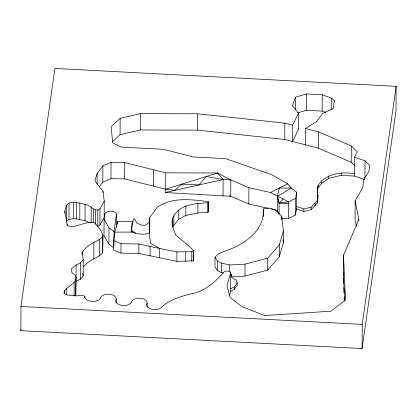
<?xml version="1.0" encoding="UTF-8"?>
<svg xmlns="http://www.w3.org/2000/svg" width="417" height="417" viewBox="0 0 417 417"><rect width="100%" height="100%" fill="white"/><g stroke="black" fill="none" stroke-linecap="round" stroke-linejoin="round"><path stroke-width="0.63" d="M20.85 330.665L20.975 306.479L54.908 68.44L396.15 86.335L396.025 110.521L362.092 348.56L20.85 330.665L21.032 329.383M64.301 294.058L64.317 290.915C67.809 285.979 75.727 283.998 76.139 277.248L74.69 274.73L71.896 272.754L71.489 268.715L76.123 264.941L80.523 262.924L83.238 259.515L82.107 252.561A40.803 23.925 0.3 0 1 93.903 242.512L99.736 239.259L102.764 236.543L102.947 235.271L100.679 230.179L94.596 222.569C88.05 221.391 81.461 224.612 75.216 226.16L72.819 226.462L69.545 226.165L68.153 225.785L67.21 224.961L64.864 211.054L66.428 205.253L69.066 203.022C74.429 201.739 79.908 202.964 85.11 204.377C90.228 204.804 92.694 210.502 97.854 210.043L99.997 208.761L104.24 201.098L103.025 191.393L94.857 180.874L97.151 173.535L102.91 165.778L111.063 162.286L124.777 162.604L165.763 172.841L217.554 172.977L230.82 179.909L248.913 187.666L270.466 192.492L288.6 201.859L295.643 198.289L296.513 192.201L291.28 188.025L287.725 183.861L271.806 174.707L225.628 158.663L193.405 156.974L163.292 149.296L121.227 147.092L112.726 142.833L111.125 126.789L120.164 118.334L140.524 113.632L197.721 113.805L284.858 123.156L292.645 125.173L292.562 141.504L298.41 129.52L298.494 113.184L292.463 105.866L295.366 97.182L306.5 93.95L322.247 94.774L331.776 98.261L334.34 100.81L334.335 102.066M64.854 213.567L64.864 211.054M66.345 220.958L66.428 205.253M66.402 294.913L66.433 288.632M67.048 225.263L67.054 224.007M66.345 221.583L68.982 219.352L69.066 203.022M68.982 219.352L73.256 218.769L73.345 202.433M74.085 296.138L74.158 282.314M75.847 279.275L75.764 295.611L76.139 277.248M76.061 277.508L76.123 264.941M90.015 222.787L85.021 220.713L76.556 218.941L76.645 202.605M79.767 219.436L79.85 203.1M76.04 281.277L80.439 279.26L80.523 262.924M82.097 254.443L82.107 252.561M80.439 279.26L83.15 275.851L83.238 259.515M85.021 220.713L85.11 204.377M84.776 297.582L84.787 296.325L82.702 295.356L80.413 295.252L77.338 295.898L66.465 294.908L64.004 293.104L64.317 290.915M91.13 222.621L91.208 206.915M93.236 222.225L93.304 209.032M83.645 266.619A40.803 23.925 0.3 0 1 93.815 258.848L93.903 242.512M95.337 224.362L95.415 209.913M97.093 184.215L97.151 173.535M97.854 210.043L97.771 226.374L99.913 225.091L104.156 217.434L104.24 201.098M93.815 258.848L99.653 255.595L99.736 239.259M99.913 225.091L99.997 208.761M99.371 186.769L102.827 182.114L102.91 165.778M99.653 255.595L102.681 252.879L102.764 236.543M103.02 192.654L103.025 191.393M102.947 235.271L102.681 252.879M116.421 227.385L116.489 214.067A5.937 3.482 0.3 0 0 110.698 211.195A5.937 3.482 0.3 0 0 104.829 213.978L104.083 219.472L104 235.808L108.92 244.148L113.403 247.594M104.813 217.116L104.829 213.978M108.92 244.148L109.004 227.812L104.083 219.472M102.827 182.114L110.974 178.622L111.063 162.286M133.362 221.364L117.683 221.432L114.857 232.144L113.659 240.552L113.606 250.018L120.951 253.119L138.861 253.473L176.897 261.365L193.227 260.896L193.53 260.427L193.379 250.534L187.374 244.685L175.948 235.292C173.623 229.162 169.677 222.084 173.832 215.792C180.796 204.095 195.625 203.626 207.744 202.813L208.682 202.443L208.771 201.818L207.843 201.562C190.939 199.488 172.304 196.933 157.355 207.113L149.474 217.882L149.552 232.613M113.914 245.431L113.987 231.638L116.489 214.067M116.166 302.966L116.181 299.197A7.928 4.65 0.3 0 0 108.941 294.152A7.928 4.65 0.3 0 0 100.382 298.369A8.048 4.723 0.3 0 1 91.094 301.35A8.048 4.723 0.3 0 1 84.787 296.325M112.47 141.79L120.08 134.67L120.164 118.334M120.951 253.119L121.003 243.653L113.659 240.552M268.173 208.333L248.829 204.002L230.737 196.245L230.82 179.909L223.111 179.508L206.227 176.516L198.93 184.94L181.781 184.147L174.754 190.376L165.674 189.177L124.693 178.94L124.777 162.604M149.401 222.266L145.132 225.279L141.54 225.091L136.891 223.111L134.722 219.034L133.664 219.014L132.298 222.866L131.162 232.076C137.073 233.624 143.943 235.683 149.693 232.78L149.474 217.882M138.861 253.473L138.908 244.013L121.003 243.653M120.08 134.67L140.44 129.963L140.524 113.632M147.118 307.037L147.138 303.268A7.928 4.65 0.3 0 0 139.898 298.223A7.928 4.65 0.3 0 0 131.334 302.44A8.048 4.723 0.3 0 1 121.034 305.249A8.048 4.723 0.3 0 1 116.181 299.197M150.057 255.96L150.104 246.499L138.908 244.013M153.341 186.018L153.425 169.688M159.602 257.852L159.648 248.391L150.646 243.356L149.599 236.606L149.693 232.78M165.257 192.539L165.674 189.177L165.763 172.841M172.429 226.384L172.471 218.81M172.873 227.27L173.78 225.258L173.832 215.792M176.897 261.365L176.944 251.899L150.104 246.499M173.78 225.258L178.757 219.3L178.81 209.84M178.757 219.3L185.841 215.354L185.893 205.894M185.742 261.24L185.794 251.774L193.28 251.43L193.379 250.534M191.747 261.032L191.794 251.566M193.227 260.896L193.28 251.43M193.493 260.677L193.582 250.961M354.82 165.872L351.208 162.239L318.374 148.191L284.769 139.487L197.632 130.14L197.721 113.805M185.841 215.354L197.898 212.993L197.95 203.527M197.898 212.993L207.697 212.279L207.744 202.813M207.697 212.279L208.63 211.909L208.682 202.443M208.771 201.818L208.63 211.909M230.591 274.391L231.649 274.334L231.638 276.799L244.961 276.08L267.62 270.122L279.333 256.627L283.336 242.944L283.398 230.992L281.715 216.522C277.842 210.872 270.623 206.332 263.69 208.771L263.273 209.579A77.911 45.682 0.3 0 1 226.749 250.56L218.951 253.411L215.016 257.247L214.969 266.734L217.549 270.737L221.521 272.619L223.366 273.041M217.549 270.737L217.601 261.25L215.016 257.247M221.521 272.619L221.568 263.132L217.601 261.25M229.585 195.641L230.737 196.245L223.022 195.839L223.111 179.508L217.554 172.977L165.674 189.177M229.548 271.92L229.585 264.962L221.568 263.132M229.366 295.611L230.601 291.337L230.695 272.541A3.857 2.262 0.3 0 0 227.395 271.05A3.857 2.262 0.3 0 0 223.72 272.176C215.725 281.386 206.425 289.919 194.353 293.141C183.068 295.705 171.241 298.801 162.286 306.516A8.048 4.723 0.3 0 1 151.986 309.325A8.048 4.723 0.3 0 1 147.138 303.268M230.601 291.337L234.396 289.247L234.406 286.781L237.174 283.091L236.194 280.005L233.093 278.52L231.315 276.695L231.649 274.334M237.174 283.091L237.164 285.556L234.396 289.247M244.961 276.08L245.024 264.128L267.683 258.17L279.395 244.675L283.398 230.992M248.829 204.002L248.913 187.666M263.236 216.538L263.273 209.579M267.62 270.122L267.683 258.17M278.546 213.864L277.529 210.429L277.602 196.214L279.327 188.062L291.28 188.025L277.602 196.214L279.119 203.095L279.056 214.333M279.333 256.627L279.395 244.675M281.694 219.67L281.715 216.522M284.769 139.487L284.858 123.156M281.564 218.18L288.512 218.544L288.6 201.859L279.119 203.095L277.597 197.939M295.299 109.749L295.366 97.182M288.512 218.544L295.554 214.969L295.643 198.289M296.419 210.022L296.513 192.201M354.367 173.587C341.424 171.747 325.63 173.441 318.072 185.523C316.487 191.304 319.114 197.184 317.269 202.975L311.092 209.699L303.868 211.44L303.884 208.974L296.435 206.42M305.468 144.85L305.552 128.514L316.607 121.514L322.993 113.205L333.235 108.592L334.34 100.81M297.754 112.799L306.417 110.281L306.5 93.95M311.092 209.699L311.108 207.233L317.285 200.514L317.989 195.568M315.064 205.753L315.075 203.293M317.269 202.975L317.285 200.514M317.358 192.31L317.368 190.46M317.441 192.31L318.072 185.523M318.374 148.191L318.458 131.855L305.552 128.514M318.062 187.989L321.726 183.391L321.736 180.931M325.734 112.418L322.164 111.11L322.247 94.774M321.726 183.391L328.674 178.387L328.685 175.922M331.713 109.572L331.776 98.261M328.674 178.387L341.163 175.359L341.174 172.893M343.399 275.71L343.504 255.199L358.823 219.399L355.148 200.869L362.78 187.52L363.984 179.081L368.852 171.47L369.702 165.513L365.026 160.79L354.45 157.251L357.166 151.804L351.296 145.908L318.458 131.855M351.208 162.239L351.296 145.908M364.338 179.388L354.351 176.052L354.45 157.251M355.148 200.869L355.055 219.665L356.321 226.056M358.818 220.697L358.823 219.399M362.092 348.56L362.217 324.374L396.15 86.335M363.973 180.379L363.984 179.081M364.932 178.288L365.026 160.79M131.537 231.018L132.298 222.866M117.318 223.986L117.683 221.432M295.554 214.969L296.424 208.886L303.868 211.44M230.695 272.541L226.999 285.353L229.986 297.41L241.881 306.604L264.691 315.533L330.843 311.218L345.495 299.948L343.504 255.199M343.916 272.801L343.405 273.995L344.619 301.236M292.645 125.173L298.494 113.184M283.101 199.034L279.119 203.095L288.59 203.59M234.406 286.781L230.611 288.872A3.857 2.262 0.3 0 0 230.299 288.486M270.466 192.492L287.725 183.861M303.884 208.974L311.108 207.233M223.111 179.508L165.2 192.524L223.022 195.839M229.585 264.962L245.024 264.128M176.944 251.899L185.794 251.774M114.857 232.144L131.162 232.076L132.538 231.227L135.77 233.239M140.44 129.963L197.632 130.14M110.974 178.622L124.693 178.94M306.417 110.281L322.164 111.11M341.163 175.359L354.351 176.052M73.256 218.769L76.556 218.941M131.204 231.154L132.538 231.227L131.277 229.465M20.975 306.479L362.217 324.374M271.29 209.032L277.529 210.429M109.004 227.812L113.987 231.638M82.743 273.317L83.15 275.851M317.509 194.202L317.665 195.479M282.971 239.801L283.336 242.944M343.384 277.988L343.618 283.174M343.817 287.714L344.051 292.906M344.223 296.795L344.395 300.688"/></g></svg>
